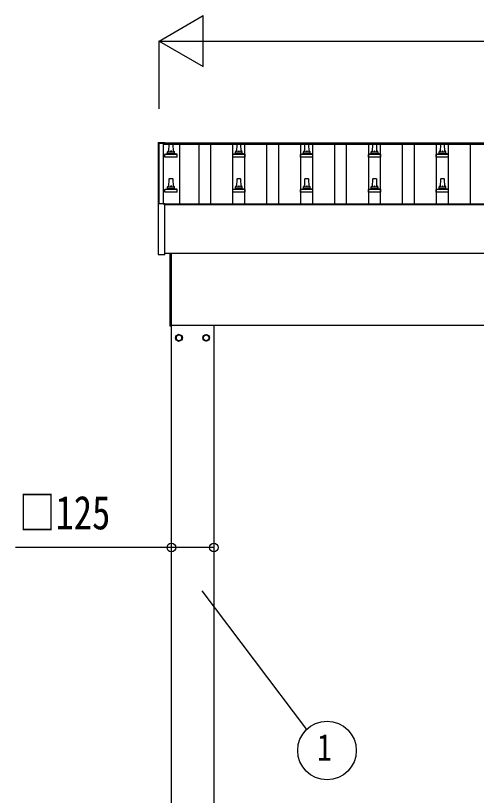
# Model space of a CAD drawing. Units: millimetres, scale not verified. Extents: x -12615 to 12615, y -8910 to 8910.
# Drawn here: x -11056 to -9698, y -2128 to 169 of the extents above; entities that cross this region are included whole.
import ezdxf
from ezdxf.enums import TextEntityAlignment as Align

# ---------------------------------------------------------------- set-up
doc = ezdxf.new("R2010")
doc.units = ezdxf.units.MM
doc.header["$LTSCALE"] = 40
for name, color, linetype in [('0-4_YKK_13', 4, 'Continuous'), ('0-5_YKK_A1', 4, 'Continuous'), ('0-6_YKK_D', 6, 'Continuous')]:
    doc.layers.add(name, color=color, linetype=linetype)
doc.styles.add('ＭＳ ゴシック', font='')
doc.styles.get('ＭＳ ゴシック').set_extended_font_data('MS Gothic')

msp = doc.modelspace()

# ---------------------------------------------------------------- linework, layer by layer
at = {"layer": '0-4_YKK_13'}
for p, q in [((-10636.74, -204.89), (-10636.74, -205.49)), ((-10636.74, -205.49), (-10636.74, -385.95)), ((-10635.74, -204.37), (-10617.74, -204.37)), ((-10616.74, -205.49), (-10616.74, -204.89)), ((-10616.74, -205.55), (-10616.74, -205.49)), ((-10604.44, -232.07), (-10603.71, -208.55)), ((-10602.71, -207.57), (-10594.17, -207.57)), ((-10593.17, -208.55), (-10592.44, -232.07)), ((-10404.44, -232.07), (-10403.71, -208.55)), ((-10402.71, -207.57), (-10394.17, -207.57)), ((-10393.17, -208.55), (-10392.44, -232.07)), ((-10204.44, -232.07), (-10203.71, -208.55)), ((-10202.71, -207.57), (-10194.17, -207.57)), ((-10193.17, -208.55), (-10192.44, -232.07)), ((-10004.44, -232.07), (-10003.71, -208.55)), ((-10002.71, -207.57), (-9994.17, -207.57)), ((-9993.17, -208.55), (-9992.44, -232.07)), ((-9804.44, -232.07), (-9803.71, -208.55)), ((-9802.71, -207.57), (-9794.17, -207.57)), ((-9793.17, -208.55), (-9792.44, -232.07)), ((-10616.69, -247.57), (-10616.69, -239.86)), ((-10580.19, -247.57), (-10616.69, -247.57)), ((-10616.31, -239.07), (-10580.57, -239.07)), ((-10615.93, -238.89), (-10609.2, -237.26)), ((-10608.82, -237.07), (-10588.06, -237.07)), ((-10608.44, -236.29), (-10608.44, -232.07)), ((-10607.44, -232.07), (-10589.44, -232.07)), ((-10588.44, -236.29), (-10588.44, -232.07)), ((-10580.95, -238.89), (-10587.68, -237.26)), ((-10580.19, -247.57), (-10580.19, -239.86)), ((-10416.69, -247.57), (-10416.69, -239.86)), ((-10380.19, -247.57), (-10416.69, -247.57)), ((-10416.31, -239.07), (-10380.57, -239.07)), ((-10415.93, -238.89), (-10409.2, -237.26)), ((-10408.82, -237.07), (-10388.06, -237.07)), ((-10408.44, -236.29), (-10408.44, -232.07)), ((-10407.44, -232.07), (-10389.44, -232.07)), ((-10388.44, -236.29), (-10388.44, -232.07)), ((-10380.95, -238.89), (-10387.68, -237.26)), ((-10380.19, -247.57), (-10380.19, -239.86)), ((-10216.69, -247.57), (-10216.69, -239.86)), ((-10180.19, -247.57), (-10216.69, -247.57)), ((-10216.31, -239.07), (-10180.57, -239.07)), ((-10215.93, -238.89), (-10209.2, -237.26)), ((-10208.82, -237.07), (-10188.06, -237.07)), ((-10208.44, -236.29), (-10208.44, -232.07)), ((-10207.44, -232.07), (-10189.44, -232.07)), ((-10188.44, -236.29), (-10188.44, -232.07)), ((-10180.95, -238.89), (-10187.68, -237.26)), ((-10180.19, -247.57), (-10180.19, -239.86)), ((-10016.69, -247.57), (-10016.69, -239.86)), ((-9980.19, -247.57), (-10016.69, -247.57)), ((-10016.31, -239.07), (-9980.57, -239.07)), ((-10015.93, -238.89), (-10009.2, -237.26)), ((-10008.82, -237.07), (-9988.06, -237.07)), ((-10008.44, -236.29), (-10008.44, -232.07)), ((-10007.44, -232.07), (-9989.44, -232.07)), ((-9988.44, -236.29), (-9988.44, -232.07)), ((-9980.95, -238.89), (-9987.68, -237.26)), ((-9980.19, -247.57), (-9980.19, -239.86)), ((-9816.69, -247.57), (-9816.69, -239.86)), ((-9780.19, -247.57), (-9816.69, -247.57)), ((-9816.31, -239.07), (-9780.57, -239.07)), ((-9815.93, -238.89), (-9809.2, -237.26)), ((-9808.82, -237.07), (-9788.06, -237.07)), ((-9808.44, -236.29), (-9808.44, -232.07)), ((-9807.44, -232.07), (-9789.44, -232.07)), ((-9788.44, -236.29), (-9788.44, -232.07)), ((-9780.95, -238.89), (-9787.68, -237.26)), ((-9780.19, -247.57), (-9780.19, -239.86)), ((-10604.44, -335.41), (-10603.71, -311.88)), ((-10602.71, -310.91), (-10594.17, -310.91)), ((-10593.17, -311.88), (-10592.44, -335.41)), ((-10404.44, -335.41), (-10403.71, -311.88)), ((-10402.71, -310.91), (-10394.17, -310.91)), ((-10393.17, -311.88), (-10392.44, -335.41)), ((-10204.44, -335.41), (-10203.71, -311.88)), ((-10202.71, -310.91), (-10194.17, -310.91)), ((-10193.17, -311.88), (-10192.44, -335.41)), ((-10004.44, -335.41), (-10003.71, -311.88)), ((-10002.71, -310.91), (-9994.17, -310.91)), ((-9993.17, -311.88), (-9992.44, -335.41)), ((-9804.44, -335.41), (-9803.71, -311.88)), ((-9802.71, -310.91), (-9794.17, -310.91)), ((-9793.17, -311.88), (-9792.44, -335.41)), ((-10616.69, -350.91), (-10616.69, -343.19)), ((-10616.31, -342.41), (-10580.57, -342.41)), ((-10615.93, -342.22), (-10609.2, -340.59)), ((-10608.82, -340.41), (-10588.06, -340.41)), ((-10608.44, -339.62), (-10608.44, -335.41)), ((-10607.44, -335.41), (-10589.44, -335.41)), ((-10588.44, -339.62), (-10588.44, -335.41)), ((-10580.95, -342.22), (-10587.68, -340.59)), ((-10580.19, -350.91), (-10580.19, -343.19)), ((-10416.69, -350.91), (-10416.69, -343.19)), ((-10416.31, -342.41), (-10380.57, -342.41)), ((-10415.93, -342.22), (-10409.2, -340.59)), ((-10408.82, -340.41), (-10388.06, -340.41)), ((-10408.44, -339.62), (-10408.44, -335.41)), ((-10407.44, -335.41), (-10389.44, -335.41)), ((-10388.44, -339.62), (-10388.44, -335.41)), ((-10380.95, -342.22), (-10387.68, -340.59)), ((-10380.19, -350.91), (-10380.19, -343.19)), ((-10216.69, -350.91), (-10216.69, -343.19)), ((-10216.31, -342.41), (-10180.57, -342.41)), ((-10215.93, -342.22), (-10209.2, -340.59)), ((-10208.82, -340.41), (-10188.06, -340.41)), ((-10208.44, -339.62), (-10208.44, -335.41)), ((-10207.44, -335.41), (-10189.44, -335.41)), ((-10188.44, -339.62), (-10188.44, -335.41)), ((-10180.95, -342.22), (-10187.68, -340.59)), ((-10180.19, -350.91), (-10180.19, -343.19)), ((-10016.69, -350.91), (-10016.69, -343.19)), ((-10016.31, -342.41), (-9980.57, -342.41)), ((-10015.93, -342.22), (-10009.2, -340.59)), ((-10008.82, -340.41), (-9988.06, -340.41)), ((-10008.44, -339.62), (-10008.44, -335.41)), ((-10007.44, -335.41), (-9989.44, -335.41)), ((-9988.44, -339.62), (-9988.44, -335.41)), ((-9980.95, -342.22), (-9987.68, -340.59)), ((-9980.19, -350.91), (-9980.19, -343.19)), ((-9816.69, -350.91), (-9816.69, -343.19)), ((-9816.31, -342.41), (-9780.57, -342.41)), ((-9815.93, -342.22), (-9809.2, -340.59)), ((-9808.82, -340.41), (-9788.06, -340.41)), ((-9808.44, -339.62), (-9808.44, -335.41)), ((-9807.44, -335.41), (-9789.44, -335.41)), ((-9788.44, -339.62), (-9788.44, -335.41)), ((-9780.95, -342.22), (-9787.68, -340.59)), ((-9780.19, -350.91), (-9780.19, -343.19)), ((-10580.19, -350.91), (-10616.69, -350.91)), ((-10380.19, -350.91), (-10416.69, -350.91)), ((-10180.19, -350.91), (-10216.69, -350.91)), ((-9980.19, -350.91), (-10016.69, -350.91)), ((-9780.19, -350.91), (-9816.69, -350.91)), ((-10636.74, -385.96), (-10636.74, -533.96)), ((-10635.74, -385.46), (-10636.24, -385.46)), ((-10617.74, -385.46), (-10635.74, -385.46)), ((-10617.24, -385.46), (-10617.74, -385.46)), ((-10616.74, -533.96), (-10616.74, -385.96)), ((-10636.24, -534.46), (-10617.24, -534.46)), ((-10600.44, -745.5), (-10600.44, -531.83)), ((-10598.44, -531.83), (-10598.44, -745.5)), ((-10598.44, -745.5), (-10600.44, -745.5)), ((-10566.34, -779.75), (-10566.44, -779.75)), ((-10566.34, -780.25), (-10566.44, -780.25)), ((-10503.54, -779.75), (-10503.44, -779.75)), ((-10503.54, -780.25), (-10503.44, -780.25))]:
    msp.add_line(p, q, dxfattribs=at)
for points in [[(-10636.74, -204.89), (-10636.71, -204.7), (-10636.63, -204.57), (-10636.54, -204.49), (-10636.46, -204.43), (-10636.38, -204.4), (-10636.33, -204.39), (-10636.29, -204.39), (-10636.25, -204.38), (-10636.06, -204.37), (-10635.88, -204.37), (-10635.74, -204.37)], [(-10617.74, -204.37), (-10617.55, -204.37), (-10617.38, -204.37), (-10617.24, -204.38), (-10617.17, -204.39), (-10617.11, -204.4), (-10617.02, -204.44), (-10616.89, -204.54), (-10616.8, -204.67), (-10616.79, -204.69)]]:
    msp.add_lwpolyline(points, dxfattribs=at)
for points in [[(-10574.94, -770.19), (-10583.44, -775.09), (-10583.44, -784.91), (-10574.94, -789.81), (-10566.44, -784.91), (-10566.44, -775.09)], [(-10494.94, -770.19), (-10486.44, -775.09), (-10486.44, -784.91), (-10494.94, -789.81), (-10503.44, -784.91), (-10503.44, -775.09)]]:
    msp.add_lwpolyline(points, close=True, dxfattribs=at)
for centre, radius in [((-10574.94, -780), 10), ((-10574.94, -780), 8.5), ((-10494.94, -780), 10), ((-10494.94, -780), 8.5)]:
    msp.add_circle(centre, radius, dxfattribs=at)
for centre, radius, start, end in [((-10617.24, -204.89), 0.499, 0.00068, 23.5008), ((-10604.36, -232.71), 4.13, 90, 171.17633), ((-10602.71, -208.57), 1, 90, 178.60509), ((-10595.11, -232.07), 4.83, 133.60282, 180), ((-10601.77, -232.07), 4.83, 0, 46.39718), ((-10594.17, -208.57), 1, 1.39491, 90), ((-10592.53, -232.71), 4.13, 8.82367, 90), ((-10404.36, -232.71), 4.13, 90, 171.17633), ((-10402.71, -208.57), 1, 90, 178.60509), ((-10395.11, -232.07), 4.83, 133.60282, 180), ((-10401.77, -232.07), 4.83, 0, 46.39718), ((-10394.17, -208.57), 1, 1.39491, 90), ((-10392.53, -232.71), 4.13, 8.82367, 90), ((-10204.36, -232.71), 4.13, 90, 171.17633), ((-10202.71, -208.57), 1, 90, 178.60509), ((-10195.11, -232.07), 4.83, 133.60282, 180), ((-10201.77, -232.07), 4.83, 0, 46.39718), ((-10194.17, -208.57), 1, 1.39491, 90), ((-10192.53, -232.71), 4.13, 8.82367, 90), ((-10004.36, -232.71), 4.13, 90, 171.17633), ((-10002.71, -208.57), 1, 90, 178.60509), ((-9995.11, -232.07), 4.83, 133.60282, 180), ((-10001.77, -232.07), 4.83, 0, 46.39718), ((-9994.17, -208.57), 1, 1.39491, 90), ((-9992.53, -232.71), 4.13, 8.82367, 90), ((-9804.36, -232.71), 4.13, 90, 171.17633), ((-9802.71, -208.57), 1, 90, 178.60509), ((-9795.11, -232.07), 4.83, 133.60282, 180), ((-9801.77, -232.07), 4.83, 0, 46.39718), ((-9794.17, -208.57), 1, 1.39491, 90), ((-9792.53, -232.71), 4.13, 8.82367, 90), ((-10615.69, -239.86), 1, 103.62699, 180), ((-10609.44, -236.29), 1, 283.62699, 0), ((-10607.44, -233.07), 1, 90, 180), ((-10589.44, -233.07), 1, 0, 90), ((-10587.44, -236.29), 1, 180, 256.37301), ((-10581.19, -239.86), 1, 0, 76.37301), ((-10415.69, -239.86), 1, 103.62699, 180), ((-10409.44, -236.29), 1, 283.62699, 0), ((-10407.44, -233.07), 1, 90, 180), ((-10389.44, -233.07), 1, 0, 90), ((-10387.44, -236.29), 1, 180, 256.37301), ((-10381.19, -239.86), 1, 0, 76.37301), ((-10215.69, -239.86), 1, 103.62699, 180), ((-10209.44, -236.29), 1, 283.62699, 0), ((-10207.44, -233.07), 1, 90, 180), ((-10189.44, -233.07), 1, 0, 90), ((-10187.44, -236.29), 1, 180, 256.37301), ((-10181.19, -239.86), 1, 0, 76.37301), ((-10015.69, -239.86), 1, 103.62699, 180), ((-10009.44, -236.29), 1, 283.62699, 0), ((-10007.44, -233.07), 1, 90, 180), ((-9989.44, -233.07), 1, 0, 90), ((-9987.44, -236.29), 1, 180, 256.37301), ((-9981.19, -239.86), 1, 0, 76.37301), ((-9815.69, -239.86), 1, 103.62699, 180), ((-9809.44, -236.29), 1, 283.62699, 0), ((-9807.44, -233.07), 1, 90, 180), ((-9789.44, -233.07), 1, 0, 90), ((-9787.44, -236.29), 1, 180, 256.37301), ((-9781.19, -239.86), 1, 0, 76.37301), ((-10602.71, -311.91), 1, 90, 178.60509), ((-10594.17, -311.91), 1, 1.39491, 90), ((-10402.71, -311.91), 1, 90, 178.60509), ((-10394.17, -311.91), 1, 1.39491, 90), ((-10202.71, -311.91), 1, 90, 178.60509), ((-10194.17, -311.91), 1, 1.39491, 90), ((-10002.71, -311.91), 1, 90, 178.60509), ((-9994.17, -311.91), 1, 1.39491, 90), ((-9802.71, -311.91), 1, 90, 178.60509), ((-9794.17, -311.91), 1, 1.39491, 90), ((-10615.69, -343.19), 1, 103.62699, 180), ((-10609.44, -339.62), 1, 283.62699, 0), ((-10604.36, -336.04), 4.13, 90, 171.17633), ((-10607.44, -336.41), 1, 90, 180), ((-10595.11, -335.41), 4.83, 133.60282, 180), ((-10601.77, -335.41), 4.83, 0, 46.39718), ((-10592.53, -336.04), 4.13, 8.82367, 90), ((-10589.44, -336.41), 1, 0, 90), ((-10587.44, -339.62), 1, 180, 256.37301), ((-10581.19, -343.19), 1, 0, 76.37301), ((-10415.69, -343.19), 1, 103.62699, 180), ((-10409.44, -339.62), 1, 283.62699, 0), ((-10404.36, -336.04), 4.13, 90, 171.17633), ((-10407.44, -336.41), 1, 90, 180), ((-10395.11, -335.41), 4.83, 133.60282, 180), ((-10401.77, -335.41), 4.83, 0, 46.39718), ((-10392.53, -336.04), 4.13, 8.82367, 90), ((-10389.44, -336.41), 1, 0, 90), ((-10387.44, -339.62), 1, 180, 256.37301), ((-10381.19, -343.19), 1, 0, 76.37301), ((-10215.69, -343.19), 1, 103.62699, 180), ((-10209.44, -339.62), 1, 283.62699, 0), ((-10204.36, -336.04), 4.13, 90, 171.17633), ((-10207.44, -336.41), 1, 90, 180), ((-10195.11, -335.41), 4.83, 133.60282, 180), ((-10201.77, -335.41), 4.83, 0, 46.39718), ((-10192.53, -336.04), 4.13, 8.82367, 90), ((-10189.44, -336.41), 1, 0, 90), ((-10187.44, -339.62), 1, 180, 256.37301), ((-10181.19, -343.19), 1, 0, 76.37301), ((-10015.69, -343.19), 1, 103.62699, 180), ((-10009.44, -339.62), 1, 283.62699, 0), ((-10004.36, -336.04), 4.13, 90, 171.17633), ((-10007.44, -336.41), 1, 90, 180), ((-9995.11, -335.41), 4.83, 133.60282, 180), ((-10001.77, -335.41), 4.83, 0, 46.39718), ((-9992.53, -336.04), 4.13, 8.82367, 90), ((-9989.44, -336.41), 1, 0, 90), ((-9987.44, -339.62), 1, 180, 256.37301), ((-9981.19, -343.19), 1, 0, 76.37301), ((-9815.69, -343.19), 1, 103.62699, 180), ((-9809.44, -339.62), 1, 283.62699, 0), ((-9804.36, -336.04), 4.13, 90, 171.17633), ((-9807.44, -336.41), 1, 90, 180), ((-9795.11, -335.41), 4.83, 133.60282, 180), ((-9801.77, -335.41), 4.83, 0, 46.39718), ((-9792.53, -336.04), 4.13, 8.82367, 90), ((-9789.44, -336.41), 1, 0, 90), ((-9787.44, -339.62), 1, 180, 256.37301), ((-9781.19, -343.19), 1, 0, 76.37301), ((-10636.24, -385.96), 0.5, 90, 180), ((-10617.24, -385.96), 0.5, 0, 90), ((-10636.24, -533.96), 0.5, 180, 270), ((-10617.24, -533.96), 0.5, 270, 0), ((-10574.94, -780), 8.6, 171.25399, 188.74601), ((-10574.94, -780), 8.6, 111.25399, 128.74601), ((-10574.94, -780), 8.6, 51.25399, 68.74601), ((-10574.94, -780), 8.6, 1.66581, 8.74601), ((-10574.94, -780), 8.6, 351.25399, 358.33419), ((-10494.94, -780), 8.6, 171.25399, 178.33419), ((-10494.94, -780), 8.6, 181.66581, 188.74601), ((-10494.94, -780), 8.6, 111.25399, 128.74601), ((-10494.94, -780), 8.6, 51.25399, 68.74601), ((-10494.94, -780), 8.6, 351.25399, 8.74601), ((-10574.94, -780), 8.6, 231.25399, 248.74601), ((-10574.94, -780), 8.6, 291.25399, 308.74601), ((-10494.94, -780), 8.6, 231.25399, 248.74601), ((-10494.94, -780), 8.6, 291.25399, 308.74601)]:
    msp.add_arc(centre, radius, start, end, dxfattribs=at)
at = {"layer": '0-5_YKK_A1'}
for p, q in [((-10633.44, -206.52), (-10621.44, -206.52)), ((-10633.44, -385.46), (-10633.44, -206.52)), ((-10621.44, -205.55), (-5175.44, -205.55)), ((-10621.44, -205.55), (-10621.44, -209.14)), ((-10621.44, -206.52), (-10621.44, -385.46)), ((-10621.44, -209.14), (-5175.44, -209.14)), ((-10573.44, -209.14), (-10573.44, -385.4)), ((-10515.94, -385.16), (-10515.94, -209.14)), ((-10480.94, -385.16), (-10480.94, -209.14)), ((-10415.94, -385.16), (-10415.94, -209.14)), ((-10380.94, -385.16), (-10380.94, -209.14)), ((-10315.94, -385.16), (-10315.94, -209.14)), ((-10280.94, -385.16), (-10280.94, -209.14)), ((-10215.94, -385.16), (-10215.94, -209.14)), ((-10180.94, -385.16), (-10180.94, -209.14)), ((-10115.94, -385.16), (-10115.94, -209.14)), ((-10080.94, -385.16), (-10080.94, -209.14)), ((-10015.94, -385.16), (-10015.94, -209.14)), ((-9980.94, -385.16), (-9980.94, -209.14)), ((-9915.94, -385.16), (-9915.94, -209.14)), ((-9880.94, -385.16), (-9880.94, -209.14)), ((-9815.94, -385.16), (-9815.94, -209.14)), ((-9780.94, -385.16), (-9780.94, -209.14)), ((-9715.94, -385.16), (-9715.94, -209.14)), ((-10621.44, -385.4), (-5175.44, -385.4)), ((-10616.74, -386.96), (-5180.14, -386.96)), ((-5180.14, -531.83), (-10616.74, -531.83)), ((-10598.44, -743), (-5291.94, -743)), ((-10597.44, -3543), (-10597.44, -743)), ((-10472.44, -743), (-10472.44, -3543))]:
    msp.add_line(p, q, dxfattribs=at)
at = {"layer": '0-6_YKK_D'}
for p, q in [((-10633.44, 94.45), (-10503.54, 169.45)), ((-10503.54, 19.45), (-10503.54, 169.45)), ((-10633.44, -105.55), (-10633.44, 95.45)), ((-10633.44, 94.45), (-10503.54, 19.45)), ((-10633.44, 94.45), (-10373.63, 94.45)), ((-10483.44, 94.45), (-5313.44, 94.45)), ((-10597.44, -1398), (-10597.44, -1399)), ((-10507.54, -1525.72), (-10199.58, -1934.39))]:
    msp.add_line(p, q, dxfattribs=at)
msp.add_lwpolyline([(-10472.44, -1398), (-10597.44, -1398), (-11056.44, -1398)], dxfattribs=at)
for centre, radius in [((-10597.44, -1398), 12.75), ((-10472.44, -1398), 12.75), ((-10138.71, -1995.71), 86.4)]:
    msp.add_circle(centre, radius, dxfattribs=at)

# ---------------------------------------------------------------- texts
at = {"layer": '0-6_YKK_D', "style": 'ＭＳ ゴシック', "width": 0.8}
for s, height, p in [('□125', 98.97, (-11046.84, -1374)), ('1', 79.18, (-10167.51, -2049.71))]:
    msp.add_text(s, height=height, dxfattribs=at).set_placement(p, align=Align.BOTTOM_LEFT)

doc.saveas('drawing.dxf')
